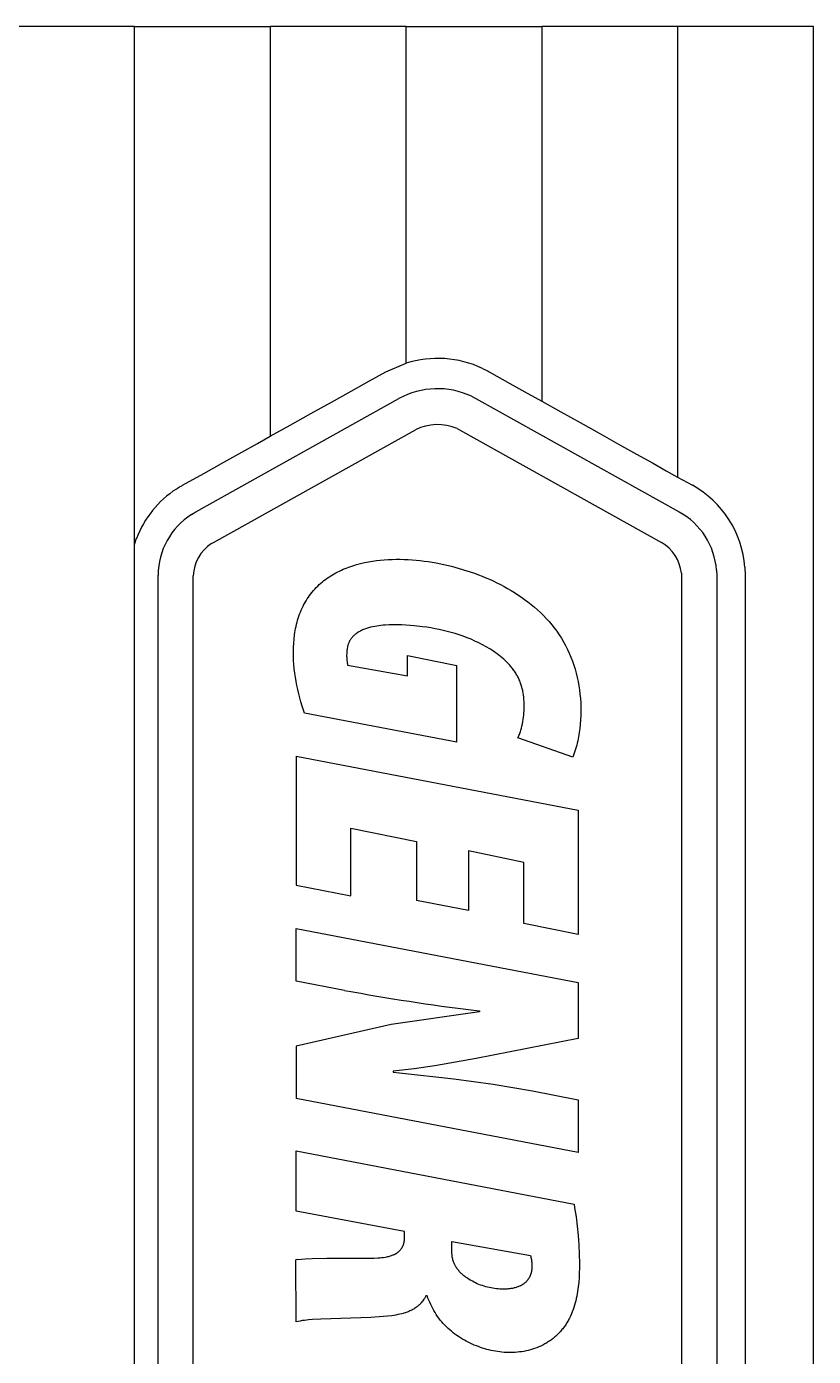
# Model space of a CAD drawing. Header units: millimetres. Extents: x 979 to 5828, y -1860 to 642.
# Drawn here: x 3920.38 to 3943.56, y -1289.99 to -1250.84 of the extents above; entities that cross this region are included whole.
import ezdxf

# ---------------------------------------------------------------- set-up
doc = ezdxf.new("R2010")
doc.units = ezdxf.units.MM

msp = doc.modelspace()

# ---------------------------------------------------------------- linework, layer by layer
at = {"color": 7}
for p, q in [((3923.557, -1250.841), (3870.224, -1250.841)), ((3923.557, -1266.088), (3923.557, -1250.841)), ((3923.557, -1250.841), (3927.553, -1250.841)), ((3927.553, -1250.841), (3927.553, -1262.903)), ((3931.554, -1250.841), (3927.553, -1250.841)), ((3931.554, -1260.753), (3931.554, -1250.841)), ((3931.554, -1250.841), (3935.555, -1250.841)), ((3935.555, -1250.841), (3935.555, -1261.87)), ((3939.556, -1250.841), (3935.555, -1250.841)), ((3939.556, -1250.841), (3939.556, -1264.102)), ((3943.557, -1250.841), (3939.556, -1250.841)), ((3943.557, -1317.508), (3943.557, -1250.841)), ((3930.958, -1261.003), (3931.554, -1260.753)), ((3933.806, -1260.904), (3933.845, -1260.922)), ((3933.845, -1260.922), (3933.911, -1260.956)), ((3929.938, -1261.572), (3930.478, -1261.271)), ((3930.478, -1261.271), (3930.958, -1261.003)), ((3933.911, -1260.956), (3933.977, -1260.99)), ((3933.977, -1260.99), (3934.001, -1261.003)), ((3934.001, -1261.003), (3934.613, -1261.344)), ((3929.356, -1261.897), (3929.938, -1261.572)), ((3933.481, -1261.722), (3933.613, -1261.79)), ((3934.613, -1261.344), (3935.139, -1261.638)), ((3935.139, -1261.638), (3935.555, -1261.87)), ((3925.358, -1265.131), (3931.346, -1261.791)), ((3928.75, -1262.235), (3929.356, -1261.897)), ((3933.613, -1261.79), (3939.602, -1265.131)), ((3935.555, -1261.87), (3936.113, -1262.181)), ((3928.143, -1262.574), (3928.75, -1262.235)), ((3936.113, -1262.181), (3936.687, -1262.501)), ((3936.687, -1262.501), (3937.262, -1262.822)), ((3925.881, -1266.026), (3931.831, -1262.708)), ((3927.182, -1263.11), (3927.553, -1262.903)), ((3927.553, -1262.903), (3928.143, -1262.574)), ((3933.061, -1262.673), (3933.129, -1262.708)), ((3933.129, -1262.708), (3939.079, -1266.026)), ((3937.262, -1262.822), (3937.818, -1263.132)), ((3926.72, -1263.367), (3927.182, -1263.11)), ((3937.818, -1263.132), (3938.341, -1263.424)), ((3925.594, -1263.995), (3926.184, -1263.666)), ((3926.184, -1263.666), (3926.72, -1263.367)), ((3938.341, -1263.424), (3938.814, -1263.688)), ((3938.814, -1263.688), (3939.223, -1263.916)), ((3924.97, -1264.343), (3925.594, -1263.995)), ((3939.223, -1263.916), (3939.556, -1264.102)), ((3924.788, -1264.454), (3924.823, -1264.431)), ((3924.823, -1264.431), (3924.885, -1264.394)), ((3924.885, -1264.394), (3924.947, -1264.357)), ((3924.947, -1264.357), (3924.97, -1264.343)), ((3939.556, -1264.102), (3939.699, -1264.181)), ((3939.699, -1264.181), (3939.844, -1264.262)), ((3939.844, -1264.262), (3939.99, -1264.344)), ((3925.234, -1265.205), (3925.358, -1265.131)), ((3923.557, -1266.088), (3923.618, -1265.906)), ((3925.825, -1266.061), (3925.881, -1266.026)), ((3923.557, -1303.109), (3923.557, -1266.088)), ((3929.652, -1266.843), (3929.707, -1266.818)), ((3929.707, -1266.818), (3929.762, -1266.795)), ((3929.762, -1266.795), (3929.817, -1266.773)), ((3929.817, -1266.773), (3929.873, -1266.752)), ((3929.873, -1266.752), (3929.929, -1266.732)), ((3929.929, -1266.732), (3929.986, -1266.714)), ((3929.986, -1266.714), (3930.042, -1266.696)), ((3930.042, -1266.696), (3930.099, -1266.679)), ((3930.099, -1266.679), (3930.214, -1266.648)), ((3930.214, -1266.648), (3930.33, -1266.622)), ((3930.33, -1266.622), (3930.446, -1266.598)), ((3930.446, -1266.598), (3930.563, -1266.579)), ((3930.563, -1266.579), (3930.68, -1266.562)), ((3930.68, -1266.562), (3930.797, -1266.549)), ((3930.797, -1266.549), (3930.914, -1266.538)), ((3930.914, -1266.538), (3931.031, -1266.531)), ((3931.031, -1266.531), (3931.149, -1266.526)), ((3931.149, -1266.526), (3931.267, -1266.523)), ((3931.267, -1266.523), (3931.384, -1266.524)), ((3931.384, -1266.524), (3931.502, -1266.527)), ((3931.502, -1266.527), (3931.62, -1266.532)), ((3931.62, -1266.532), (3931.738, -1266.539)), ((3931.738, -1266.539), (3931.855, -1266.549)), ((3931.855, -1266.549), (3931.973, -1266.561)), ((3931.973, -1266.561), (3932.09, -1266.576)), ((3932.09, -1266.576), (3932.206, -1266.592)), ((3932.206, -1266.592), (3932.439, -1266.631)), ((3932.439, -1266.631), (3932.669, -1266.677)), ((3932.669, -1266.677), (3932.897, -1266.73)), ((3932.897, -1266.73), (3933.124, -1266.791)), ((3933.124, -1266.791), (3933.35, -1266.859)), ((3941.535, -1266.756), (3941.539, -1266.808)), ((3941.539, -1266.808), (3941.544, -1266.954)), ((3924.251, -1302.247), (3924.251, -1266.988)), ((3925.288, -1302.22), (3925.288, -1267.011)), ((3929.044, -1267.228), (3929.09, -1267.189)), ((3929.09, -1267.189), (3929.137, -1267.151)), ((3929.137, -1267.151), (3929.185, -1267.115)), ((3929.185, -1267.115), (3929.234, -1267.08)), ((3929.234, -1267.08), (3929.284, -1267.046)), ((3929.284, -1267.046), (3929.335, -1267.013)), ((3929.335, -1267.013), (3929.386, -1266.982)), ((3929.386, -1266.982), (3929.438, -1266.951)), ((3929.438, -1266.951), (3929.491, -1266.922)), ((3929.491, -1266.922), (3929.544, -1266.895)), ((3929.544, -1266.895), (3929.598, -1266.868)), ((3929.598, -1266.868), (3929.652, -1266.843)), ((3933.35, -1266.859), (3933.573, -1266.935)), ((3933.573, -1266.935), (3933.685, -1266.976)), ((3933.685, -1266.976), (3933.796, -1267.02)), ((3933.796, -1267.02), (3933.906, -1267.065)), ((3933.906, -1267.065), (3934.015, -1267.113)), ((3934.015, -1267.113), (3934.124, -1267.162)), ((3934.124, -1267.162), (3934.232, -1267.214)), ((3939.669, -1266.935), (3939.672, -1267.011)), ((3939.672, -1267.011), (3939.672, -1302.22)), ((3940.704, -1266.842), (3940.709, -1266.987)), ((3940.709, -1266.987), (3940.709, -1302.248)), ((3941.544, -1266.954), (3941.544, -1266.987)), ((3941.544, -1266.987), (3941.544, -1302.248)), ((3928.678, -1267.639), (3928.713, -1267.589)), ((3928.713, -1267.589), (3928.75, -1267.54)), ((3928.75, -1267.54), (3928.789, -1267.491)), ((3928.789, -1267.491), (3928.828, -1267.444)), ((3928.828, -1267.444), (3928.869, -1267.399)), ((3928.869, -1267.399), (3928.911, -1267.354)), ((3928.911, -1267.354), (3928.954, -1267.311)), ((3928.954, -1267.311), (3928.998, -1267.269)), ((3928.998, -1267.269), (3929.044, -1267.228)), ((3934.232, -1267.214), (3934.338, -1267.268)), ((3934.338, -1267.268), (3934.444, -1267.323)), ((3934.444, -1267.323), (3934.548, -1267.381)), ((3934.548, -1267.381), (3934.651, -1267.441)), ((3934.651, -1267.441), (3934.753, -1267.504)), ((3934.753, -1267.504), (3934.853, -1267.569)), ((3934.853, -1267.569), (3934.952, -1267.636)), ((3928.467, -1268.018), (3928.493, -1267.962)), ((3928.493, -1267.962), (3928.52, -1267.906)), ((3928.52, -1267.906), (3928.548, -1267.851)), ((3928.548, -1267.851), (3928.579, -1267.796)), ((3928.579, -1267.796), (3928.61, -1267.743)), ((3928.61, -1267.743), (3928.643, -1267.691)), ((3928.643, -1267.691), (3928.678, -1267.639)), ((3934.952, -1267.636), (3935.05, -1267.705)), ((3935.05, -1267.705), (3935.147, -1267.778)), ((3935.147, -1267.778), (3935.242, -1267.853)), ((3935.242, -1267.853), (3935.335, -1267.93)), ((3935.335, -1267.93), (3935.426, -1268.01)), ((3928.329, -1268.436), (3928.345, -1268.374)), ((3928.345, -1268.374), (3928.361, -1268.314)), ((3928.361, -1268.314), (3928.38, -1268.253)), ((3928.38, -1268.253), (3928.399, -1268.193)), ((3928.399, -1268.193), (3928.42, -1268.134)), ((3928.42, -1268.134), (3928.443, -1268.076)), ((3928.443, -1268.076), (3928.467, -1268.018)), ((3935.426, -1268.01), (3935.516, -1268.093)), ((3935.516, -1268.093), (3935.602, -1268.178)), ((3935.602, -1268.178), (3935.687, -1268.266)), ((3935.687, -1268.266), (3935.769, -1268.356)), ((3935.769, -1268.356), (3935.847, -1268.449)), ((3928.258, -1268.87), (3928.273, -1268.745)), ((3928.273, -1268.745), (3928.282, -1268.683)), ((3928.282, -1268.683), (3928.292, -1268.621)), ((3928.292, -1268.621), (3928.303, -1268.559)), ((3928.303, -1268.559), (3928.316, -1268.497)), ((3928.316, -1268.497), (3928.329, -1268.436)), ((3930.009, -1268.775), (3929.998, -1268.786)), ((3930.021, -1268.764), (3930.009, -1268.775)), ((3930.033, -1268.753), (3930.021, -1268.764)), ((3930.045, -1268.743), (3930.033, -1268.753)), ((3930.057, -1268.732), (3930.045, -1268.743)), ((3930.07, -1268.723), (3930.057, -1268.732)), ((3930.082, -1268.713), (3930.07, -1268.723)), ((3930.095, -1268.704), (3930.082, -1268.713)), ((3930.108, -1268.695), (3930.095, -1268.704)), ((3930.134, -1268.677), (3930.108, -1268.695)), ((3930.161, -1268.661), (3930.134, -1268.677)), ((3930.189, -1268.645), (3930.161, -1268.661)), ((3930.216, -1268.631), (3930.189, -1268.645)), ((3930.244, -1268.617), (3930.216, -1268.631)), ((3930.273, -1268.604), (3930.244, -1268.617)), ((3930.302, -1268.592), (3930.273, -1268.604)), ((3930.331, -1268.58), (3930.302, -1268.592)), ((3930.36, -1268.57), (3930.331, -1268.58)), ((3930.39, -1268.559), (3930.36, -1268.57)), ((3930.419, -1268.55), (3930.39, -1268.559)), ((3930.449, -1268.541), (3930.419, -1268.55)), ((3930.479, -1268.533), (3930.449, -1268.541)), ((3930.51, -1268.525), (3930.479, -1268.533)), ((3930.57, -1268.511), (3930.51, -1268.525)), ((3930.631, -1268.499), (3930.57, -1268.511)), ((3930.692, -1268.489), (3930.631, -1268.499)), ((3930.753, -1268.48), (3930.692, -1268.489)), ((3930.815, -1268.473), (3930.753, -1268.48)), ((3930.877, -1268.467), (3930.815, -1268.473)), ((3930.938, -1268.462), (3930.877, -1268.467)), ((3931.062, -1268.456), (3930.938, -1268.462)), ((3931.185, -1268.453), (3931.062, -1268.456)), ((3931.308, -1268.453), (3931.185, -1268.453)), ((3931.43, -1268.456), (3931.308, -1268.453)), ((3931.553, -1268.462), (3931.43, -1268.456)), ((3931.676, -1268.47), (3931.553, -1268.462)), ((3931.798, -1268.481), (3931.676, -1268.47)), ((3932.043, -1268.508), (3931.798, -1268.481)), ((3932.166, -1268.525), (3932.043, -1268.508)), ((3932.288, -1268.544), (3932.166, -1268.525)), ((3932.409, -1268.566), (3932.288, -1268.544)), ((3932.53, -1268.59), (3932.409, -1268.566)), ((3932.65, -1268.616), (3932.53, -1268.59)), ((3932.77, -1268.646), (3932.65, -1268.616)), ((3932.889, -1268.677), (3932.77, -1268.646)), ((3933.007, -1268.712), (3932.889, -1268.677)), ((3933.124, -1268.749), (3933.007, -1268.712)), ((3933.241, -1268.789), (3933.124, -1268.749)), ((3935.847, -1268.449), (3935.923, -1268.545)), ((3935.923, -1268.545), (3935.96, -1268.594)), ((3935.96, -1268.594), (3935.996, -1268.643)), ((3935.996, -1268.643), (3936.066, -1268.745)), ((3936.066, -1268.745), (3936.133, -1268.849)), ((3928.238, -1269.248), (3928.241, -1269.122)), ((3928.241, -1269.122), (3928.248, -1268.996)), ((3928.248, -1268.996), (3928.258, -1268.87)), ((3929.822, -1269.145), (3929.817, -1269.178)), ((3929.828, -1269.113), (3929.822, -1269.145)), ((3929.831, -1269.097), (3929.828, -1269.113)), ((3929.835, -1269.081), (3929.831, -1269.097)), ((3929.839, -1269.065), (3929.835, -1269.081)), ((3929.844, -1269.049), (3929.839, -1269.065)), ((3929.848, -1269.033), (3929.844, -1269.049)), ((3929.853, -1269.018), (3929.848, -1269.033)), ((3929.859, -1269.002), (3929.853, -1269.018)), ((3929.865, -1268.987), (3929.859, -1269.002)), ((3929.871, -1268.972), (3929.865, -1268.987)), ((3929.878, -1268.957), (3929.871, -1268.972)), ((3929.885, -1268.942), (3929.878, -1268.957)), ((3929.892, -1268.928), (3929.885, -1268.942)), ((3929.9, -1268.914), (3929.892, -1268.928)), ((3929.908, -1268.9), (3929.9, -1268.914)), ((3929.917, -1268.886), (3929.908, -1268.9)), ((3929.926, -1268.872), (3929.917, -1268.886)), ((3929.935, -1268.859), (3929.926, -1268.872)), ((3929.945, -1268.846), (3929.935, -1268.859)), ((3929.955, -1268.834), (3929.945, -1268.846)), ((3929.965, -1268.821), (3929.955, -1268.834)), ((3929.976, -1268.809), (3929.965, -1268.821)), ((3929.987, -1268.797), (3929.976, -1268.809)), ((3929.998, -1268.786), (3929.987, -1268.797)), ((3933.357, -1268.833), (3933.241, -1268.789)), ((3933.472, -1268.879), (3933.357, -1268.833)), ((3933.586, -1268.929), (3933.472, -1268.879)), ((3933.699, -1268.983), (3933.586, -1268.929)), ((3933.81, -1269.04), (3933.699, -1268.983)), ((3933.919, -1269.1), (3933.81, -1269.04)), ((3934.027, -1269.164), (3933.919, -1269.1)), ((3934.08, -1269.198), (3934.027, -1269.164)), ((3936.133, -1268.849), (3936.196, -1268.956)), ((3936.196, -1268.956), (3936.255, -1269.065)), ((3936.255, -1269.065), (3936.311, -1269.176)), ((3928.239, -1269.373), (3928.238, -1269.248)), ((3928.244, -1269.499), (3928.239, -1269.373)), ((3928.251, -1269.624), (3928.244, -1269.499)), ((3929.806, -1269.309), (3929.805, -1269.342)), ((3929.805, -1269.342), (3929.805, -1269.375)), ((3929.805, -1269.375), (3929.806, -1269.408)), ((3929.807, -1269.276), (3929.806, -1269.309)), ((3929.806, -1269.408), (3929.808, -1269.441)), ((3929.809, -1269.243), (3929.807, -1269.276)), ((3929.808, -1269.441), (3929.811, -1269.473)), ((3929.813, -1269.21), (3929.809, -1269.243)), ((3929.811, -1269.473), (3929.814, -1269.506)), ((3929.817, -1269.178), (3929.813, -1269.21)), ((3929.814, -1269.506), (3929.818, -1269.539)), ((3929.818, -1269.539), (3929.822, -1269.572)), ((3931.596, -1269.958), (3931.596, -1269.353)), ((3931.596, -1269.353), (3933.051, -1269.649)), ((3934.132, -1269.232), (3934.08, -1269.198)), ((3934.184, -1269.268), (3934.132, -1269.232)), ((3934.235, -1269.305), (3934.184, -1269.268)), ((3934.285, -1269.342), (3934.235, -1269.305)), ((3934.335, -1269.381), (3934.285, -1269.342)), ((3934.384, -1269.421), (3934.335, -1269.381)), ((3934.432, -1269.463), (3934.384, -1269.421)), ((3934.479, -1269.506), (3934.432, -1269.463)), ((3934.525, -1269.55), (3934.479, -1269.506)), ((3934.57, -1269.596), (3934.525, -1269.55)), ((3936.311, -1269.176), (3936.363, -1269.289)), ((3936.363, -1269.289), (3936.411, -1269.403)), ((3936.411, -1269.403), (3936.456, -1269.519)), ((3936.456, -1269.519), (3936.496, -1269.637)), ((3928.263, -1269.748), (3928.251, -1269.624)), ((3928.277, -1269.872), (3928.263, -1269.748)), ((3928.294, -1269.995), (3928.277, -1269.872)), ((3929.822, -1269.572), (3929.827, -1269.604)), ((3929.827, -1269.604), (3929.833, -1269.637)), ((3929.833, -1269.637), (3931.596, -1269.958)), ((3933.051, -1271.906), (3933.051, -1269.649)), ((3934.613, -1269.643), (3934.57, -1269.596)), ((3934.634, -1269.667), (3934.613, -1269.643)), ((3934.655, -1269.691), (3934.634, -1269.667)), ((3934.675, -1269.716), (3934.655, -1269.691)), ((3934.695, -1269.742), (3934.675, -1269.716)), ((3934.714, -1269.767), (3934.695, -1269.742)), ((3934.733, -1269.793), (3934.714, -1269.767)), ((3934.751, -1269.82), (3934.733, -1269.793)), ((3934.769, -1269.847), (3934.751, -1269.82)), ((3934.786, -1269.874), (3934.769, -1269.847)), ((3934.803, -1269.902), (3934.786, -1269.874)), ((3934.819, -1269.93), (3934.803, -1269.902)), ((3934.835, -1269.959), (3934.819, -1269.93)), ((3936.496, -1269.637), (3936.533, -1269.756)), ((3936.533, -1269.756), (3936.566, -1269.877)), ((3936.566, -1269.877), (3936.596, -1269.999)), ((3928.314, -1270.118), (3928.294, -1269.995)), ((3928.337, -1270.24), (3928.314, -1270.118)), ((3928.363, -1270.361), (3928.337, -1270.24)), ((3934.85, -1269.988), (3934.835, -1269.959)), ((3934.865, -1270.017), (3934.85, -1269.988)), ((3934.879, -1270.046), (3934.865, -1270.017)), ((3934.892, -1270.076), (3934.879, -1270.046)), ((3934.905, -1270.106), (3934.892, -1270.076)), ((3934.917, -1270.136), (3934.905, -1270.106)), ((3934.929, -1270.167), (3934.917, -1270.136)), ((3934.94, -1270.197), (3934.929, -1270.167)), ((3934.95, -1270.228), (3934.94, -1270.197)), ((3934.96, -1270.259), (3934.95, -1270.228)), ((3934.969, -1270.291), (3934.96, -1270.259)), ((3934.977, -1270.323), (3934.969, -1270.291)), ((3934.985, -1270.354), (3934.977, -1270.323)), ((3936.596, -1269.999), (3936.622, -1270.122)), ((3936.622, -1270.122), (3936.644, -1270.245)), ((3936.644, -1270.245), (3936.663, -1270.37)), ((3928.392, -1270.482), (3928.363, -1270.361)), ((3928.423, -1270.603), (3928.392, -1270.482)), ((3928.456, -1270.723), (3928.423, -1270.603)), ((3928.492, -1270.843), (3928.456, -1270.723)), ((3934.992, -1270.386), (3934.985, -1270.354)), ((3934.999, -1270.419), (3934.992, -1270.386)), ((3935.005, -1270.451), (3934.999, -1270.419)), ((3935.015, -1270.516), (3935.005, -1270.451)), ((3935.023, -1270.582), (3935.015, -1270.516)), ((3935.03, -1270.647), (3935.023, -1270.582)), ((3935.034, -1270.713), (3935.03, -1270.647)), ((3935.036, -1270.779), (3935.034, -1270.713)), ((3936.663, -1270.37), (3936.679, -1270.494)), ((3936.679, -1270.494), (3936.691, -1270.619)), ((3936.691, -1270.619), (3936.7, -1270.745)), ((3928.531, -1270.962), (3928.492, -1270.843)), ((3928.563, -1271.055), (3928.531, -1270.962)), ((3933.051, -1271.906), (3928.563, -1271.055)), ((3935.014, -1271.172), (3935.022, -1271.107)), ((3935.022, -1271.107), (3935.028, -1271.041)), ((3935.028, -1271.041), (3935.032, -1270.976)), ((3935.032, -1270.976), (3935.035, -1270.91)), ((3935.035, -1270.91), (3935.036, -1270.844)), ((3935.036, -1270.844), (3935.036, -1270.779)), ((3936.705, -1271.122), (3936.699, -1271.248)), ((3936.7, -1270.745), (3936.705, -1270.87)), ((3936.705, -1270.87), (3936.707, -1270.996)), ((3936.707, -1270.996), (3936.705, -1271.122)), ((3934.936, -1271.558), (3934.953, -1271.495)), ((3934.953, -1271.495), (3934.969, -1271.432)), ((3934.969, -1271.432), (3934.983, -1271.367)), ((3934.983, -1271.367), (3934.995, -1271.303)), ((3934.995, -1271.303), (3935.005, -1271.238)), ((3935.005, -1271.238), (3935.014, -1271.172)), ((3936.677, -1271.5), (3936.66, -1271.624)), ((3936.69, -1271.374), (3936.677, -1271.5)), ((3936.699, -1271.248), (3936.69, -1271.374)), ((3934.852, -1271.783), (3934.87, -1271.743)), ((3936.467, -1272.35), (3934.852, -1271.783)), ((3934.87, -1271.743), (3934.882, -1271.713)), ((3934.882, -1271.713), (3934.894, -1271.682)), ((3934.894, -1271.682), (3934.906, -1271.652)), ((3934.906, -1271.652), (3934.916, -1271.621)), ((3934.916, -1271.621), (3934.926, -1271.589)), ((3934.926, -1271.589), (3934.936, -1271.558)), ((3936.613, -1271.871), (3936.599, -1271.932)), ((3936.627, -1271.81), (3936.613, -1271.871)), ((3936.639, -1271.748), (3936.627, -1271.81)), ((3936.66, -1271.624), (3936.639, -1271.748)), ((3936.49, -1272.291), (3936.467, -1272.35)), ((3936.511, -1272.232), (3936.49, -1272.291)), ((3936.531, -1272.172), (3936.511, -1272.232)), ((3936.55, -1272.113), (3936.531, -1272.172)), ((3936.567, -1272.053), (3936.55, -1272.113)), ((3936.584, -1271.992), (3936.567, -1272.053)), ((3936.599, -1271.932), (3936.584, -1271.992)), ((3928.316, -1272.316), (3936.627, -1273.907)), ((3928.316, -1272.316), (3928.316, -1276.115)), ((3936.627, -1273.907), (3936.627, -1277.57)), ((3929.931, -1276.435), (3929.931, -1274.437)), ((3929.931, -1274.437), (3931.867, -1274.832)), ((3931.867, -1274.832), (3931.867, -1276.571)), ((3935.024, -1275.449), (3933.397, -1275.103)), ((3933.397, -1275.103), (3933.397, -1276.867)), ((3935.024, -1277.249), (3935.024, -1275.449)), ((3928.316, -1276.115), (3929.931, -1276.435)), ((3933.397, -1276.867), (3931.867, -1276.571)), ((3928.316, -1278.942), (3928.316, -1277.388)), ((3928.316, -1277.388), (3936.627, -1278.979)), ((3936.627, -1277.57), (3935.024, -1277.249)), ((3929.746, -1279.213), (3928.316, -1278.942)), ((3936.627, -1278.979), (3936.627, -1280.631)), ((3933.717, -1279.842), (3931.115, -1280.221)), ((3933.554, -1279.798), (3933.717, -1279.818)), ((3933.717, -1279.818), (3933.717, -1279.842)), ((3931.115, -1280.221), (3928.316, -1280.853)), ((3928.316, -1280.853), (3928.316, -1282.395)), ((3936.627, -1280.631), (3933.619, -1281.217)), ((3933.619, -1281.217), (3932.403, -1281.437)), ((3931.792, -1281.528), (3931.177, -1281.593)), ((3931.177, -1281.593), (3931.177, -1281.618)), ((3931.177, -1281.618), (3931.358, -1281.637)), ((3931.358, -1281.637), (3932.96, -1281.818)), ((3932.403, -1281.437), (3931.792, -1281.528)), ((3932.96, -1281.818), (3934.124, -1281.978)), ((3934.124, -1281.978), (3935.283, -1282.173)), ((3936.627, -1283.986), (3928.316, -1282.395)), ((3935.283, -1282.173), (3936.627, -1282.432)), ((3936.627, -1282.432), (3936.627, -1283.986)), ((3928.316, -1285.716), (3928.316, -1283.94)), ((3928.316, -1283.94), (3936.504, -1285.506)), ((3936.504, -1285.506), (3936.522, -1285.613)), ((3931.51, -1286.308), (3928.316, -1285.716)), ((3936.522, -1285.613), (3936.563, -1285.885)), ((3936.563, -1285.885), (3936.597, -1286.158)), ((3931.51, -1286.505), (3931.51, -1286.308)), ((3936.597, -1286.158), (3936.625, -1286.432)), ((3931.435, -1286.791), (3931.442, -1286.779)), ((3931.442, -1286.779), (3931.449, -1286.767)), ((3931.449, -1286.767), (3931.455, -1286.754)), ((3931.455, -1286.754), (3931.461, -1286.741)), ((3931.461, -1286.741), (3931.467, -1286.728)), ((3931.467, -1286.728), (3931.472, -1286.715)), ((3931.472, -1286.715), (3931.477, -1286.702)), ((3931.477, -1286.702), (3931.482, -1286.688)), ((3931.482, -1286.688), (3931.486, -1286.675)), ((3931.486, -1286.675), (3931.49, -1286.661)), ((3931.49, -1286.661), (3931.493, -1286.647)), ((3931.493, -1286.647), (3931.496, -1286.633)), ((3931.496, -1286.633), (3931.499, -1286.619)), ((3931.499, -1286.619), (3931.501, -1286.605)), ((3931.501, -1286.605), (3931.503, -1286.591)), ((3931.503, -1286.591), (3931.505, -1286.577)), ((3931.505, -1286.577), (3931.507, -1286.562)), ((3931.507, -1286.562), (3931.508, -1286.548)), ((3931.508, -1286.548), (3931.509, -1286.534)), ((3931.509, -1286.534), (3931.51, -1286.505)), ((3932.903, -1286.603), (3935.222, -1287.023)), ((3932.903, -1286.912), (3932.903, -1286.603)), ((3936.625, -1286.432), (3936.646, -1286.706)), ((3936.646, -1286.706), (3936.659, -1286.981)), ((3928.365, -1287.139), (3928.313, -1287.146)), ((3928.316, -1288.971), (3928.313, -1287.146)), ((3928.365, -1287.139), (3928.472, -1287.129)), ((3928.472, -1287.129), (3928.579, -1287.121)), ((3928.579, -1287.121), (3928.794, -1287.109)), ((3928.794, -1287.109), (3929.223, -1287.098)), ((3929.223, -1287.098), (3930.511, -1287.097)), ((3930.511, -1287.097), (3930.618, -1287.094)), ((3930.618, -1287.094), (3930.726, -1287.089)), ((3930.726, -1287.089), (3930.779, -1287.085)), ((3930.779, -1287.085), (3930.833, -1287.08)), ((3930.833, -1287.08), (3930.886, -1287.073)), ((3930.886, -1287.073), (3930.939, -1287.065)), ((3930.939, -1287.065), (3930.992, -1287.056)), ((3930.992, -1287.056), (3931.019, -1287.05)), ((3931.019, -1287.05), (3931.045, -1287.044)), ((3931.045, -1287.044), (3931.071, -1287.037)), ((3931.071, -1287.037), (3931.097, -1287.03)), ((3931.097, -1287.03), (3931.123, -1287.022)), ((3931.123, -1287.022), (3931.149, -1287.013)), ((3931.149, -1287.013), (3931.174, -1287.003)), ((3931.174, -1287.003), (3931.186, -1286.998)), ((3931.186, -1286.998), (3931.199, -1286.992)), ((3931.199, -1286.992), (3931.211, -1286.987)), ((3931.211, -1286.987), (3931.223, -1286.981)), ((3931.223, -1286.981), (3931.235, -1286.975)), ((3931.235, -1286.975), (3931.247, -1286.968)), ((3931.247, -1286.968), (3931.259, -1286.962)), ((3931.259, -1286.962), (3931.27, -1286.955)), ((3931.27, -1286.955), (3931.282, -1286.948)), ((3931.282, -1286.948), (3931.293, -1286.94)), ((3931.293, -1286.94), (3931.304, -1286.932)), ((3931.304, -1286.932), (3931.315, -1286.924)), ((3931.315, -1286.924), (3931.326, -1286.916)), ((3931.326, -1286.916), (3931.336, -1286.907)), ((3931.336, -1286.907), (3931.347, -1286.898)), ((3931.347, -1286.898), (3931.357, -1286.889)), ((3931.357, -1286.889), (3931.367, -1286.879)), ((3931.367, -1286.879), (3931.376, -1286.869)), ((3931.376, -1286.869), (3931.386, -1286.859)), ((3931.386, -1286.859), (3931.395, -1286.848)), ((3931.395, -1286.848), (3931.403, -1286.837)), ((3931.403, -1286.837), (3931.412, -1286.826)), ((3931.412, -1286.826), (3931.42, -1286.815)), ((3931.42, -1286.815), (3931.428, -1286.803)), ((3931.428, -1286.803), (3931.435, -1286.791)), ((3932.912, -1287.038), (3932.903, -1286.912)), ((3932.918, -1287.066), (3932.912, -1287.038)), ((3932.924, -1287.093), (3932.918, -1287.066)), ((3932.931, -1287.12), (3932.924, -1287.093)), ((3932.938, -1287.147), (3932.931, -1287.12)), ((3932.946, -1287.174), (3932.938, -1287.147)), ((3932.954, -1287.201), (3932.946, -1287.174)), ((3935.222, -1287.023), (3935.229, -1287.05)), ((3935.229, -1287.05), (3935.235, -1287.078)), ((3935.235, -1287.078), (3935.242, -1287.105)), ((3935.242, -1287.105), (3935.247, -1287.133)), ((3935.247, -1287.133), (3935.252, -1287.161)), ((3935.252, -1287.161), (3935.256, -1287.189)), ((3936.659, -1286.981), (3936.665, -1287.257)), ((3932.964, -1287.227), (3932.954, -1287.201)), ((3932.969, -1287.24), (3932.964, -1287.227)), ((3932.974, -1287.253), (3932.969, -1287.24)), ((3932.98, -1287.266), (3932.974, -1287.253)), ((3932.986, -1287.278), (3932.98, -1287.266)), ((3932.992, -1287.291), (3932.986, -1287.278)), ((3932.998, -1287.303), (3932.992, -1287.291)), ((3933.004, -1287.316), (3932.998, -1287.303)), ((3933.011, -1287.328), (3933.004, -1287.316)), ((3933.025, -1287.352), (3933.011, -1287.328)), ((3933.04, -1287.376), (3933.025, -1287.352)), ((3933.055, -1287.399), (3933.04, -1287.376)), ((3933.072, -1287.421), (3933.055, -1287.399)), ((3933.088, -1287.443), (3933.072, -1287.421)), ((3933.106, -1287.464), (3933.088, -1287.443)), ((3933.123, -1287.485), (3933.106, -1287.464)), ((3933.142, -1287.505), (3933.123, -1287.485)), ((3933.161, -1287.525), (3933.142, -1287.505)), ((3933.18, -1287.544), (3933.161, -1287.525)), ((3933.2, -1287.563), (3933.18, -1287.544)), ((3933.22, -1287.581), (3933.2, -1287.563)), ((3935.23, -1287.564), (3935.225, -1287.578)), ((3935.234, -1287.551), (3935.23, -1287.564)), ((3935.238, -1287.537), (3935.234, -1287.551)), ((3935.242, -1287.524), (3935.238, -1287.537)), ((3935.245, -1287.51), (3935.242, -1287.524)), ((3935.248, -1287.496), (3935.245, -1287.51)), ((3935.251, -1287.482), (3935.248, -1287.496)), ((3935.254, -1287.469), (3935.251, -1287.482)), ((3935.256, -1287.455), (3935.254, -1287.469)), ((3935.256, -1287.189), (3935.259, -1287.217)), ((3935.258, -1287.441), (3935.256, -1287.455)), ((3935.261, -1287.413), (3935.258, -1287.441)), ((3935.259, -1287.217), (3935.262, -1287.245)), ((3935.264, -1287.385), (3935.261, -1287.413)), ((3935.262, -1287.245), (3935.264, -1287.273)), ((3935.264, -1287.273), (3935.265, -1287.301)), ((3935.265, -1287.357), (3935.264, -1287.385)), ((3935.265, -1287.301), (3935.266, -1287.329)), ((3935.266, -1287.329), (3935.265, -1287.357)), ((3936.66, -1287.532), (3936.653, -1287.67)), ((3936.664, -1287.395), (3936.66, -1287.532)), ((3936.665, -1287.257), (3936.664, -1287.395)), ((3933.241, -1287.599), (3933.22, -1287.581)), ((3933.262, -1287.616), (3933.241, -1287.599)), ((3933.283, -1287.633), (3933.262, -1287.616)), ((3933.305, -1287.65), (3933.283, -1287.633)), ((3933.327, -1287.666), (3933.305, -1287.65)), ((3933.349, -1287.681), (3933.327, -1287.666)), ((3933.371, -1287.697), (3933.349, -1287.681)), ((3933.417, -1287.726), (3933.371, -1287.697)), ((3933.463, -1287.753), (3933.417, -1287.726)), ((3933.51, -1287.779), (3933.463, -1287.753)), ((3933.558, -1287.804), (3933.51, -1287.779)), ((3933.606, -1287.827), (3933.558, -1287.804)), ((3933.654, -1287.849), (3933.606, -1287.827)), ((3933.703, -1287.869), (3933.654, -1287.849)), ((3933.753, -1287.888), (3933.703, -1287.869)), ((3933.803, -1287.906), (3933.753, -1287.888)), ((3933.853, -1287.922), (3933.803, -1287.906)), ((3933.904, -1287.937), (3933.853, -1287.922)), ((3933.955, -1287.95), (3933.904, -1287.937)), ((3934.007, -1287.962), (3933.955, -1287.95)), ((3934.795, -1287.961), (3934.769, -1287.968)), ((3934.82, -1287.953), (3934.795, -1287.961)), ((3934.846, -1287.944), (3934.82, -1287.953)), ((3934.871, -1287.935), (3934.846, -1287.944)), ((3934.895, -1287.924), (3934.871, -1287.935)), ((3934.908, -1287.919), (3934.895, -1287.924)), ((3934.92, -1287.913), (3934.908, -1287.919)), ((3934.932, -1287.907), (3934.92, -1287.913)), ((3934.944, -1287.901), (3934.932, -1287.907)), ((3934.956, -1287.895), (3934.944, -1287.901)), ((3934.967, -1287.888), (3934.956, -1287.895)), ((3934.979, -1287.882), (3934.967, -1287.888)), ((3934.99, -1287.875), (3934.979, -1287.882)), ((3935.002, -1287.867), (3934.99, -1287.875)), ((3935.013, -1287.86), (3935.002, -1287.867)), ((3935.024, -1287.852), (3935.013, -1287.86)), ((3935.035, -1287.844), (3935.024, -1287.852)), ((3935.046, -1287.836), (3935.035, -1287.844)), ((3935.056, -1287.827), (3935.046, -1287.836)), ((3935.066, -1287.818), (3935.056, -1287.827)), ((3935.076, -1287.809), (3935.066, -1287.818)), ((3935.086, -1287.799), (3935.076, -1287.809)), ((3935.096, -1287.79), (3935.086, -1287.799)), ((3935.105, -1287.78), (3935.096, -1287.79)), ((3935.114, -1287.769), (3935.105, -1287.78)), ((3935.123, -1287.759), (3935.114, -1287.769)), ((3935.132, -1287.748), (3935.123, -1287.759)), ((3935.14, -1287.737), (3935.132, -1287.748)), ((3935.148, -1287.726), (3935.14, -1287.737)), ((3935.156, -1287.714), (3935.148, -1287.726)), ((3935.164, -1287.703), (3935.156, -1287.714)), ((3935.171, -1287.691), (3935.164, -1287.703)), ((3935.178, -1287.679), (3935.171, -1287.691)), ((3935.185, -1287.667), (3935.178, -1287.679)), ((3935.191, -1287.655), (3935.185, -1287.667)), ((3935.198, -1287.642), (3935.191, -1287.655)), ((3935.204, -1287.63), (3935.198, -1287.642)), ((3935.209, -1287.617), (3935.204, -1287.63)), ((3935.215, -1287.604), (3935.209, -1287.617)), ((3935.22, -1287.591), (3935.215, -1287.604)), ((3935.225, -1287.578), (3935.22, -1287.591)), ((3936.628, -1287.943), (3936.62, -1288.012)), ((3936.643, -1287.807), (3936.628, -1287.943)), ((3936.653, -1287.67), (3936.643, -1287.807)), ((3932.06, -1288.336), (3932.041, -1288.362)), ((3932.079, -1288.309), (3932.06, -1288.336)), ((3932.097, -1288.282), (3932.079, -1288.309)), ((3932.139, -1288.207), (3932.097, -1288.282)), ((3932.176, -1288.207), (3932.139, -1288.207)), ((3932.2, -1288.271), (3932.176, -1288.207)), ((3932.226, -1288.334), (3932.2, -1288.271)), ((3932.253, -1288.397), (3932.226, -1288.334)), ((3934.059, -1287.973), (3934.007, -1287.962)), ((3934.111, -1287.982), (3934.059, -1287.973)), ((3934.163, -1287.991), (3934.111, -1287.982)), ((3934.216, -1287.997), (3934.163, -1287.991)), ((3934.269, -1288.003), (3934.216, -1287.997)), ((3934.322, -1288.007), (3934.269, -1288.003)), ((3934.374, -1288.009), (3934.322, -1288.007)), ((3934.427, -1288.01), (3934.374, -1288.009)), ((3934.48, -1288.009), (3934.427, -1288.01)), ((3934.506, -1288.008), (3934.48, -1288.009)), ((3934.532, -1288.006), (3934.506, -1288.008)), ((3934.559, -1288.004), (3934.532, -1288.006)), ((3934.585, -1288.001), (3934.559, -1288.004)), ((3934.611, -1287.998), (3934.585, -1288.001)), ((3934.638, -1287.995), (3934.611, -1287.998)), ((3934.664, -1287.99), (3934.638, -1287.995)), ((3934.69, -1287.986), (3934.664, -1287.99)), ((3934.717, -1287.98), (3934.69, -1287.986)), ((3934.743, -1287.975), (3934.717, -1287.98)), ((3934.769, -1287.968), (3934.743, -1287.975)), ((3936.556, -1288.349), (3936.538, -1288.416)), ((3936.571, -1288.283), (3936.556, -1288.349)), ((3936.585, -1288.215), (3936.571, -1288.283)), ((3936.598, -1288.148), (3936.585, -1288.215)), ((3936.61, -1288.08), (3936.598, -1288.148)), ((3936.62, -1288.012), (3936.61, -1288.08)), ((3931.436, -1288.733), (3931.375, -1288.748)), ((3931.466, -1288.725), (3931.436, -1288.733)), ((3931.495, -1288.717), (3931.466, -1288.725)), ((3931.525, -1288.708), (3931.495, -1288.717)), ((3931.555, -1288.698), (3931.525, -1288.708)), ((3931.584, -1288.687), (3931.555, -1288.698)), ((3931.613, -1288.676), (3931.584, -1288.687)), ((3931.642, -1288.665), (3931.613, -1288.676)), ((3931.671, -1288.652), (3931.642, -1288.665)), ((3931.699, -1288.639), (3931.671, -1288.652)), ((3931.727, -1288.625), (3931.699, -1288.639)), ((3931.755, -1288.61), (3931.727, -1288.625)), ((3931.782, -1288.594), (3931.755, -1288.61)), ((3931.809, -1288.577), (3931.782, -1288.594)), ((3931.835, -1288.56), (3931.809, -1288.577)), ((3931.861, -1288.541), (3931.835, -1288.56)), ((3931.874, -1288.531), (3931.861, -1288.541)), ((3931.886, -1288.522), (3931.874, -1288.531)), ((3931.898, -1288.512), (3931.886, -1288.522)), ((3931.911, -1288.501), (3931.898, -1288.512)), ((3931.923, -1288.491), (3931.911, -1288.501)), ((3931.934, -1288.48), (3931.923, -1288.491)), ((3931.946, -1288.469), (3931.934, -1288.48)), ((3931.957, -1288.458), (3931.946, -1288.469)), ((3931.968, -1288.447), (3931.957, -1288.458)), ((3931.979, -1288.435), (3931.968, -1288.447)), ((3932.001, -1288.411), (3931.979, -1288.435)), ((3932.021, -1288.387), (3932.001, -1288.411)), ((3932.041, -1288.362), (3932.021, -1288.387)), ((3932.281, -1288.459), (3932.253, -1288.397)), ((3932.311, -1288.52), (3932.281, -1288.459)), ((3932.342, -1288.58), (3932.311, -1288.52)), ((3932.375, -1288.639), (3932.342, -1288.58)), ((3932.41, -1288.697), (3932.375, -1288.639)), ((3932.446, -1288.754), (3932.41, -1288.697)), ((3936.427, -1288.739), (3936.4, -1288.801)), ((3936.453, -1288.676), (3936.427, -1288.739)), ((3936.477, -1288.612), (3936.453, -1288.676)), ((3936.499, -1288.547), (3936.477, -1288.612)), ((3936.52, -1288.482), (3936.499, -1288.547)), ((3936.538, -1288.416), (3936.52, -1288.482)), ((3928.377, -1288.958), (3928.316, -1288.971)), ((3928.437, -1288.947), (3928.377, -1288.958)), ((3928.498, -1288.937), (3928.437, -1288.947)), ((3928.559, -1288.929), (3928.498, -1288.937)), ((3928.681, -1288.916), (3928.559, -1288.929)), ((3928.803, -1288.905), (3928.681, -1288.916)), ((3929.048, -1288.889), (3928.803, -1288.905)), ((3930.522, -1288.843), (3929.048, -1288.889)), ((3930.767, -1288.829), (3930.522, -1288.843)), ((3930.89, -1288.818), (3930.767, -1288.829)), ((3931.012, -1288.806), (3930.89, -1288.818)), ((3931.133, -1288.79), (3931.012, -1288.806)), ((3931.254, -1288.771), (3931.133, -1288.79)), ((3931.315, -1288.76), (3931.254, -1288.771)), ((3931.375, -1288.748), (3931.315, -1288.76)), ((3932.484, -1288.81), (3932.446, -1288.754)), ((3932.524, -1288.864), (3932.484, -1288.81)), ((3932.565, -1288.918), (3932.524, -1288.864)), ((3932.608, -1288.97), (3932.565, -1288.918)), ((3932.652, -1289.021), (3932.608, -1288.97)), ((3932.698, -1289.07), (3932.652, -1289.021)), ((3932.745, -1289.117), (3932.698, -1289.07)), ((3932.793, -1289.163), (3932.745, -1289.117)), ((3936.211, -1289.122), (3936.191, -1289.149)), ((3936.231, -1289.095), (3936.211, -1289.122)), ((3936.25, -1289.067), (3936.231, -1289.095)), ((3936.268, -1289.039), (3936.25, -1289.067)), ((3936.287, -1289.01), (3936.268, -1289.039)), ((3936.304, -1288.981), (3936.287, -1289.01)), ((3936.321, -1288.952), (3936.304, -1288.981)), ((3936.338, -1288.922), (3936.321, -1288.952)), ((3936.354, -1288.892), (3936.338, -1288.922)), ((3936.37, -1288.862), (3936.354, -1288.892)), ((3936.4, -1288.801), (3936.37, -1288.862)), ((3932.842, -1289.207), (3932.793, -1289.163)), ((3932.893, -1289.25), (3932.842, -1289.207)), ((3932.944, -1289.291), (3932.893, -1289.25)), ((3932.997, -1289.331), (3932.944, -1289.291)), ((3933.05, -1289.37), (3932.997, -1289.331)), ((3933.105, -1289.407), (3933.05, -1289.37)), ((3933.16, -1289.442), (3933.105, -1289.407)), ((3933.216, -1289.477), (3933.16, -1289.442)), ((3933.273, -1289.51), (3933.216, -1289.477)), ((3933.331, -1289.541), (3933.273, -1289.51)), ((3935.809, -1289.518), (3935.782, -1289.537)), ((3935.836, -1289.498), (3935.809, -1289.518)), ((3935.863, -1289.478), (3935.836, -1289.498)), ((3935.889, -1289.458), (3935.863, -1289.478)), ((3935.915, -1289.437), (3935.889, -1289.458)), ((3935.94, -1289.415), (3935.915, -1289.437)), ((3935.965, -1289.393), (3935.94, -1289.415)), ((3935.99, -1289.371), (3935.965, -1289.393)), ((3936.014, -1289.348), (3935.99, -1289.371)), ((3936.038, -1289.325), (3936.014, -1289.348)), ((3936.061, -1289.301), (3936.038, -1289.325)), ((3936.084, -1289.277), (3936.061, -1289.301)), ((3936.106, -1289.252), (3936.084, -1289.277)), ((3936.128, -1289.227), (3936.106, -1289.252)), ((3936.149, -1289.202), (3936.128, -1289.227)), ((3936.17, -1289.176), (3936.149, -1289.202)), ((3936.191, -1289.149), (3936.17, -1289.176)), ((3933.389, -1289.572), (3933.331, -1289.541)), ((3933.448, -1289.601), (3933.389, -1289.572)), ((3933.507, -1289.628), (3933.448, -1289.601)), ((3933.567, -1289.654), (3933.507, -1289.628)), ((3933.627, -1289.679), (3933.567, -1289.654)), ((3933.688, -1289.702), (3933.627, -1289.679)), ((3933.749, -1289.725), (3933.688, -1289.702)), ((3933.81, -1289.745), (3933.749, -1289.725)), ((3933.873, -1289.764), (3933.81, -1289.745)), ((3933.935, -1289.782), (3933.873, -1289.764)), ((3933.998, -1289.799), (3933.935, -1289.782)), ((3934.061, -1289.813), (3933.998, -1289.799)), ((3934.125, -1289.827), (3934.061, -1289.813)), ((3934.189, -1289.839), (3934.125, -1289.827)), ((3934.253, -1289.849), (3934.189, -1289.839)), ((3934.317, -1289.857), (3934.253, -1289.849)), ((3934.382, -1289.864), (3934.317, -1289.857)), ((3934.446, -1289.87), (3934.382, -1289.864)), ((3934.511, -1289.874), (3934.446, -1289.87)), ((3934.576, -1289.876), (3934.511, -1289.874)), ((3934.641, -1289.876), (3934.576, -1289.876)), ((3934.706, -1289.875), (3934.641, -1289.876)), ((3934.771, -1289.871), (3934.706, -1289.875)), ((3934.836, -1289.866), (3934.771, -1289.871)), ((3934.901, -1289.859), (3934.836, -1289.866)), ((3934.965, -1289.85), (3934.901, -1289.859)), ((3935.029, -1289.84), (3934.965, -1289.85)), ((3935.093, -1289.827), (3935.029, -1289.84)), ((3935.157, -1289.812), (3935.093, -1289.827)), ((3935.22, -1289.796), (3935.157, -1289.812)), ((3935.282, -1289.777), (3935.22, -1289.796)), ((3935.344, -1289.757), (3935.282, -1289.777)), ((3935.405, -1289.734), (3935.344, -1289.757)), ((3935.466, -1289.71), (3935.405, -1289.734)), ((3935.525, -1289.683), (3935.466, -1289.71)), ((3935.584, -1289.654), (3935.525, -1289.683)), ((3935.613, -1289.639), (3935.584, -1289.654)), ((3935.642, -1289.623), (3935.613, -1289.639)), ((3935.67, -1289.607), (3935.642, -1289.623)), ((3935.699, -1289.59), (3935.67, -1289.607)), ((3935.727, -1289.573), (3935.699, -1289.59)), ((3935.754, -1289.555), (3935.727, -1289.573)), ((3935.782, -1289.537), (3935.754, -1289.555))]:
    msp.add_line(p, q, dxfattribs=at)
for centre, radius, start, end in [((3932.486, -1263.732), 3.122, 64.9746, 107.3666), ((3932.481, -1263.867), 2.366, 64.9906, 118.6609), ((3932.484, -1264.059), 1.501, 67.39, 115.7836), ((3926.407, -1266.955), 2.979, 122.9274, 159.4005), ((3938.529, -1266.981), 3.015, 4.2781, 61.0125), ((3926.381, -1267), 2.13, 122.5608, 179.666), ((3938.568, -1267.007), 2.142, 4.4306, 61.134), ((3938.461, -1267.073), 1.216, 6.5182, 59.4561), ((3926.448, -1267.04), 1.161, 122.4735, 178.5603), ((3940.699, -1220.57), 59.657, 259.42121, 263.1218)]:
    msp.add_arc(centre, radius, start, end, dxfattribs=at)

doc.saveas('drawing.dxf')
